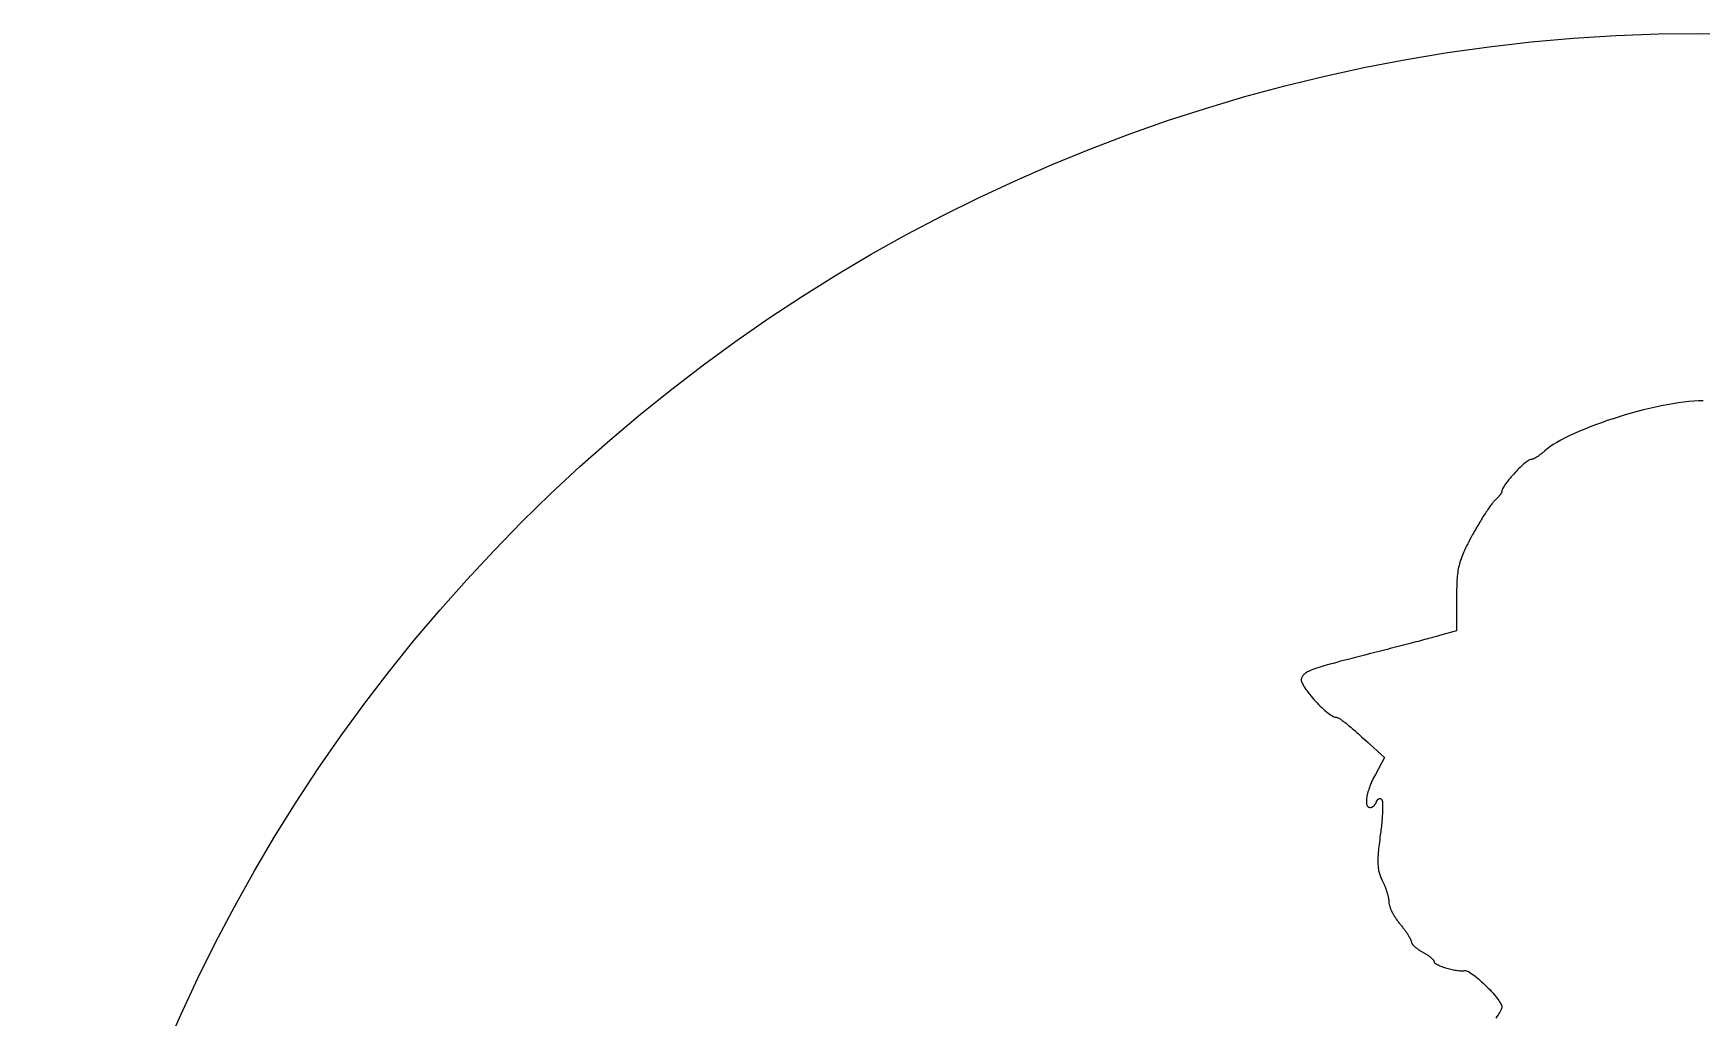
# Model space of a CAD drawing. Extents: x 2.5 to 77.5, y 2.5 to 77.5.
# Drawn here: x 2.5 to 40, y 55.37 to 77.5 of the extents above; entities that cross this region are included whole.
import ezdxf

# ---------------------------------------------------------------- set-up
doc = ezdxf.new("R2010")
doc.units = 0
doc.layers.get('0').update_dxf_attribs({"linetype": 'CONTINUOUS'})
doc.layers.add('NITORI', color=7, linetype='CONTINUOUS')

msp = doc.modelspace()

# ---------------------------------------------------------------- linework, layer by layer
msp.add_circle((40, 40), 37.5)
at = {"layer": 'NITORI'}
msp.add_lwpolyline([(40.035, 69.236), (39.933, 69.234), (39.826, 69.229), (39.714, 69.219), (39.597, 69.207), (39.476, 69.19), (39.351, 69.171), (39.223, 69.149), (39.093, 69.123), (38.96, 69.095), (38.826, 69.065), (38.69, 69.032), (38.553, 68.997), (38.417, 68.959), (38.28, 68.92), (38.144, 68.879), (38.01, 68.836), (37.877, 68.792), (37.746, 68.746), (37.618, 68.7), (37.493, 68.652), (37.372, 68.603), (37.254, 68.554), (37.142, 68.504), (37.034, 68.454), (36.932, 68.404), (36.837, 68.353), (36.747, 68.302), (36.665, 68.252), (36.59, 68.202), (36.524, 68.153), (36.466, 68.104), (36.454, 68.094), (36.443, 68.084), (36.432, 68.074), (36.42, 68.065), (36.409, 68.056), (36.397, 68.046), (36.385, 68.037), (36.374, 68.029), (36.362, 68.02), (36.351, 68.012), (36.339, 68.004), (36.328, 67.996), (36.317, 67.989), (36.305, 67.981), (36.295, 67.974), (36.284, 67.968), (36.273, 67.962), (36.263, 67.956), (36.253, 67.95), (36.243, 67.945), (36.233, 67.94), (36.224, 67.936), (36.215, 67.932), (36.207, 67.928), (36.199, 67.925), (36.191, 67.922), (36.184, 67.92), (36.177, 67.918), (36.17, 67.917), (36.164, 67.916), (36.159, 67.916), (36.147, 67.914), (36.132, 67.909), (36.115, 67.901), (36.097, 67.889), (36.076, 67.875), (36.053, 67.858), (36.029, 67.838), (36.004, 67.817), (35.977, 67.793), (35.95, 67.768), (35.922, 67.741), (35.893, 67.713), (35.864, 67.684), (35.835, 67.653), (35.806, 67.622), (35.777, 67.591), (35.749, 67.559), (35.721, 67.528), (35.694, 67.496), (35.669, 67.465), (35.644, 67.434), (35.621, 67.405), (35.599, 67.376), (35.579, 67.348), (35.562, 67.322), (35.546, 67.297), (35.533, 67.275), (35.522, 67.254), (35.514, 67.236), (35.51, 67.22), (35.508, 67.207), (35.508, 67.203), (35.507, 67.198), (35.506, 67.193), (35.505, 67.188), (35.503, 67.183), (35.501, 67.177), (35.498, 67.171), (35.495, 67.165), (35.492, 67.159), (35.489, 67.153), (35.485, 67.146), (35.481, 67.14), (35.476, 67.133), (35.472, 67.126), (35.467, 67.119), (35.462, 67.112), (35.456, 67.105), (35.451, 67.098), (35.445, 67.091), (35.438, 67.083), (35.432, 67.076), (35.426, 67.069), (35.419, 67.062), (35.412, 67.054), (35.405, 67.047), (35.398, 67.04), (35.39, 67.033), (35.383, 67.026), (35.375, 67.019), (35.368, 67.013), (35.36, 67.006), (35.351, 66.999), (35.342, 66.989), (35.332, 66.979), (35.321, 66.966), (35.31, 66.952), (35.297, 66.937), (35.284, 66.92), (35.27, 66.902), (35.256, 66.882), (35.241, 66.862), (35.225, 66.84), (35.209, 66.816), (35.193, 66.792), (35.176, 66.767), (35.158, 66.74), (35.141, 66.713), (35.122, 66.685), (35.104, 66.656), (35.085, 66.626), (35.066, 66.596), (35.047, 66.564), (35.028, 66.533), (35.008, 66.5), (34.989, 66.467), (34.969, 66.434), (34.949, 66.401), (34.93, 66.366), (34.91, 66.332), (34.89, 66.298), (34.871, 66.263), (34.852, 66.228), (34.822, 66.173), (34.793, 66.12), (34.766, 66.07), (34.741, 66.021), (34.717, 65.975), (34.695, 65.93), (34.675, 65.887), (34.655, 65.845), (34.637, 65.805), (34.621, 65.765), (34.606, 65.726), (34.592, 65.688), (34.579, 65.65), (34.567, 65.613), (34.556, 65.575), (34.547, 65.537), (34.538, 65.499), (34.53, 65.46), (34.523, 65.421), (34.517, 65.38), (34.512, 65.339), (34.508, 65.296), (34.504, 65.251), (34.501, 65.205), (34.498, 65.157), (34.496, 65.107), (34.494, 65.054), (34.493, 64.999), (34.492, 64.942), (34.492, 64.881), (34.492, 64.818), (34.492, 64.064), (34.111, 63.958), (34.089, 63.952), (34.064, 63.945), (34.037, 63.938), (34.007, 63.929), (33.974, 63.921), (33.938, 63.911), (33.9, 63.901), (33.86, 63.89), (33.818, 63.879), (33.774, 63.867), (33.728, 63.855), (33.679, 63.842), (33.63, 63.829), (33.578, 63.816), (33.525, 63.802), (33.471, 63.788), (33.415, 63.773), (33.358, 63.758), (33.3, 63.743), (33.241, 63.728), (33.181, 63.712), (33.121, 63.697), (33.06, 63.681), (32.998, 63.665), (32.936, 63.649), (32.873, 63.633), (32.811, 63.617), (32.748, 63.601), (32.685, 63.585), (32.623, 63.569), (32.56, 63.553), (32.429, 63.52), (32.306, 63.488), (32.19, 63.459), (32.081, 63.431), (31.98, 63.404), (31.886, 63.38), (31.798, 63.356), (31.716, 63.334), (31.641, 63.314), (31.571, 63.294), (31.507, 63.275), (31.449, 63.258), (31.395, 63.241), (31.346, 63.225), (31.302, 63.21), (31.262, 63.195), (31.226, 63.181), (31.194, 63.168), (31.165, 63.154), (31.14, 63.141), (31.117, 63.128), (31.097, 63.115), (31.08, 63.101), (31.065, 63.088), (31.052, 63.074), (31.04, 63.06), (31.03, 63.046), (31.022, 63.031), (31.014, 63.015), (31.006, 62.999), (30.999, 62.982), (30.997, 62.967), (30.998, 62.949), (31.003, 62.928), (31.012, 62.904), (31.025, 62.877), (31.04, 62.848), (31.059, 62.817), (31.08, 62.784), (31.104, 62.749), (31.13, 62.713), (31.158, 62.676), (31.188, 62.638), (31.22, 62.6), (31.252, 62.562), (31.286, 62.523), (31.32, 62.485), (31.356, 62.447), (31.391, 62.41), (31.427, 62.375), (31.462, 62.34), (31.497, 62.307), (31.532, 62.276), (31.565, 62.247), (31.598, 62.221), (31.629, 62.197), (31.658, 62.176), (31.686, 62.158), (31.712, 62.144), (31.736, 62.133), (31.756, 62.127), (31.775, 62.124), (31.783, 62.124), (31.791, 62.122), (31.801, 62.12), (31.811, 62.117), (31.821, 62.113), (31.833, 62.107), (31.845, 62.101), (31.859, 62.093), (31.873, 62.085), (31.889, 62.075), (31.905, 62.063), (31.923, 62.051), (31.942, 62.037), (31.962, 62.022), (31.984, 62.005), (32.006, 61.987), (32.031, 61.967), (32.057, 61.946), (32.084, 61.923), (32.113, 61.899), (32.144, 61.872), (32.176, 61.844), (32.21, 61.815), (32.246, 61.783), (32.284, 61.75), (32.323, 61.714), (32.365, 61.677), (32.409, 61.638), (32.454, 61.597), (32.502, 61.553), (32.552, 61.508), (32.873, 61.22), (32.666, 60.836), (32.646, 60.797), (32.626, 60.758), (32.608, 60.72), (32.59, 60.683), (32.574, 60.646), (32.559, 60.61), (32.545, 60.574), (32.532, 60.54), (32.52, 60.506), (32.509, 60.473), (32.499, 60.442), (32.49, 60.411), (32.483, 60.381), (32.477, 60.353), (32.472, 60.325), (32.468, 60.299), (32.465, 60.274), (32.463, 60.251), (32.463, 60.229), (32.463, 60.208), (32.465, 60.189), (32.468, 60.171), (32.473, 60.155), (32.478, 60.141), (32.485, 60.128), (32.493, 60.118), (32.502, 60.109), (32.513, 60.102), (32.525, 60.097), (32.538, 60.093), (32.552, 60.092), (32.557, 60.093), (32.563, 60.093), (32.568, 60.094), (32.573, 60.095), (32.578, 60.097), (32.583, 60.098), (32.588, 60.101), (32.593, 60.103), (32.599, 60.106), (32.604, 60.109), (32.609, 60.112), (32.614, 60.115), (32.619, 60.119), (32.624, 60.123), (32.629, 60.127), (32.634, 60.132), (32.638, 60.137), (32.643, 60.141), (32.647, 60.147), (32.652, 60.152), (32.656, 60.157), (32.66, 60.163), (32.664, 60.169), (32.668, 60.175), (32.672, 60.181), (32.675, 60.187), (32.679, 60.193), (32.682, 60.2), (32.685, 60.206), (32.688, 60.213), (32.69, 60.219), (32.693, 60.226), (32.695, 60.232), (32.698, 60.238), (32.701, 60.244), (32.704, 60.25), (32.707, 60.255), (32.711, 60.26), (32.714, 60.265), (32.718, 60.269), (32.721, 60.273), (32.725, 60.277), (32.729, 60.28), (32.733, 60.283), (32.737, 60.286), (32.741, 60.289), (32.745, 60.291), (32.749, 60.292), (32.753, 60.294), (32.757, 60.295), (32.762, 60.296), (32.766, 60.296), (32.77, 60.296), (32.774, 60.296), (32.778, 60.295), (32.783, 60.294), (32.787, 60.293), (32.791, 60.291), (32.795, 60.289), (32.799, 60.286), (32.803, 60.284), (32.806, 60.28), (32.81, 60.276), (32.813, 60.269), (32.816, 60.261), (32.819, 60.251), (32.822, 60.238), (32.824, 60.225), (32.825, 60.209), (32.827, 60.192), (32.828, 60.173), (32.829, 60.153), (32.829, 60.131), (32.829, 60.108), (32.829, 60.083), (32.829, 60.058), (32.828, 60.031), (32.827, 60.002), (32.826, 59.973), (32.824, 59.943), (32.822, 59.911), (32.82, 59.879), (32.818, 59.846), (32.815, 59.811), (32.812, 59.777), (32.809, 59.741), (32.805, 59.705), (32.801, 59.668), (32.797, 59.63), (32.792, 59.592), (32.788, 59.554), (32.783, 59.515), (32.777, 59.476), (32.77, 59.42), (32.763, 59.366), (32.756, 59.314), (32.75, 59.264), (32.745, 59.217), (32.74, 59.172), (32.735, 59.128), (32.732, 59.087), (32.729, 59.047), (32.726, 59.01), (32.724, 58.973), (32.723, 58.938), (32.722, 58.905), (32.722, 58.873), (32.723, 58.843), (32.724, 58.813), (32.726, 58.785), (32.728, 58.757), (32.731, 58.731), (32.735, 58.705), (32.739, 58.68), (32.744, 58.656), (32.75, 58.633), (32.757, 58.61), (32.764, 58.587), (32.771, 58.564), (32.78, 58.542), (32.789, 58.52), (32.798, 58.499), (32.809, 58.477), (32.82, 58.455), (32.827, 58.439), (32.835, 58.424), (32.843, 58.408), (32.85, 58.392), (32.857, 58.375), (32.865, 58.358), (32.872, 58.342), (32.879, 58.325), (32.885, 58.307), (32.892, 58.29), (32.898, 58.273), (32.904, 58.256), (32.91, 58.238), (32.916, 58.221), (32.921, 58.204), (32.927, 58.187), (32.932, 58.17), (32.936, 58.154), (32.941, 58.137), (32.945, 58.121), (32.949, 58.105), (32.952, 58.09), (32.955, 58.074), (32.958, 58.06), (32.961, 58.045), (32.963, 58.031), (32.965, 58.018), (32.966, 58.005), (32.967, 57.993), (32.968, 57.981), (32.968, 57.97), (32.968, 57.959), (32.969, 57.948), (32.971, 57.935), (32.973, 57.922), (32.976, 57.909), (32.98, 57.895), (32.984, 57.88), (32.989, 57.865), (32.995, 57.85), (33.001, 57.834), (33.007, 57.818), (33.014, 57.801), (33.022, 57.784), (33.03, 57.767), (33.038, 57.75), (33.047, 57.733), (33.056, 57.715), (33.066, 57.697), (33.076, 57.679), (33.087, 57.661), (33.098, 57.643), (33.109, 57.625), (33.12, 57.607), (33.132, 57.59), (33.144, 57.572), (33.157, 57.554), (33.169, 57.537), (33.182, 57.52), (33.195, 57.503), (33.208, 57.487), (33.222, 57.47), (33.235, 57.454), (33.249, 57.438), (33.262, 57.422), (33.275, 57.406), (33.287, 57.389), (33.3, 57.373), (33.312, 57.357), (33.323, 57.341), (33.335, 57.325), (33.346, 57.31), (33.357, 57.294), (33.368, 57.279), (33.378, 57.264), (33.387, 57.249), (33.397, 57.235), (33.406, 57.221), (33.414, 57.207), (33.422, 57.194), (33.43, 57.181), (33.437, 57.169), (33.443, 57.157), (33.449, 57.145), (33.455, 57.135), (33.459, 57.124), (33.464, 57.115), (33.467, 57.106), (33.47, 57.097), (33.473, 57.09), (33.474, 57.083), (33.476, 57.076), (33.476, 57.071), (33.476, 57.066), (33.477, 57.06), (33.479, 57.054), (33.481, 57.048), (33.484, 57.042), (33.488, 57.035), (33.492, 57.029), (33.497, 57.022), (33.503, 57.014), (33.509, 57.007), (33.515, 56.999), (33.522, 56.992), (33.53, 56.984), (33.538, 56.976), (33.546, 56.968), (33.555, 56.96), (33.564, 56.952), (33.574, 56.944), (33.584, 56.936), (33.595, 56.927), (33.606, 56.919), (33.617, 56.911), (33.628, 56.903), (33.64, 56.895), (33.652, 56.887), (33.665, 56.879), (33.677, 56.871), (33.69, 56.863), (33.703, 56.855), (33.716, 56.848), (33.73, 56.841), (33.743, 56.833), (33.757, 56.826), (33.77, 56.818), (33.783, 56.811), (33.795, 56.803), (33.808, 56.796), (33.82, 56.788), (33.831, 56.78), (33.843, 56.772), (33.854, 56.765), (33.865, 56.757), (33.876, 56.749), (33.886, 56.742), (33.895, 56.734), (33.905, 56.727), (33.914, 56.72), (33.922, 56.712), (33.93, 56.705), (33.938, 56.698), (33.945, 56.692), (33.951, 56.685), (33.957, 56.679), (33.963, 56.672), (33.967, 56.666), (33.972, 56.661), (33.975, 56.655), (33.978, 56.65), (33.981, 56.645), (33.982, 56.64), (33.984, 56.636), (33.984, 56.632), (33.985, 56.623), (33.99, 56.614), (33.997, 56.604), (34.007, 56.595), (34.02, 56.585), (34.035, 56.575), (34.052, 56.565), (34.071, 56.555), (34.091, 56.545), (34.114, 56.535), (34.138, 56.525), (34.163, 56.515), (34.189, 56.506), (34.217, 56.497), (34.245, 56.488), (34.274, 56.479), (34.304, 56.471), (34.333, 56.463), (34.363, 56.456), (34.393, 56.449), (34.423, 56.443), (34.453, 56.437), (34.482, 56.433), (34.51, 56.429), (34.538, 56.425), (34.564, 56.423), (34.59, 56.421), (34.614, 56.421), (34.637, 56.421), (34.658, 56.423), (34.677, 56.425), (34.693, 56.425), (34.712, 56.422), (34.733, 56.414), (34.758, 56.402), (34.784, 56.388), (34.813, 56.37), (34.844, 56.349), (34.876, 56.325), (34.91, 56.299), (34.945, 56.271), (34.981, 56.241), (35.017, 56.209), (35.054, 56.176), (35.091, 56.142), (35.128, 56.106), (35.165, 56.07), (35.201, 56.034), (35.237, 55.997), (35.271, 55.96), (35.304, 55.923), (35.335, 55.887), (35.364, 55.852), (35.392, 55.818), (35.417, 55.785), (35.44, 55.753), (35.46, 55.723), (35.476, 55.695), (35.49, 55.669), (35.5, 55.646), (35.506, 55.625), (35.508, 55.608), (35.506, 55.591), (35.5, 55.571), (35.491, 55.548), (35.478, 55.522), (35.462, 55.493), (35.444, 55.462), (35.423, 55.429), (35.399, 55.394), (35.373, 55.358)], dxfattribs=at)

doc.saveas('drawing.dxf')
